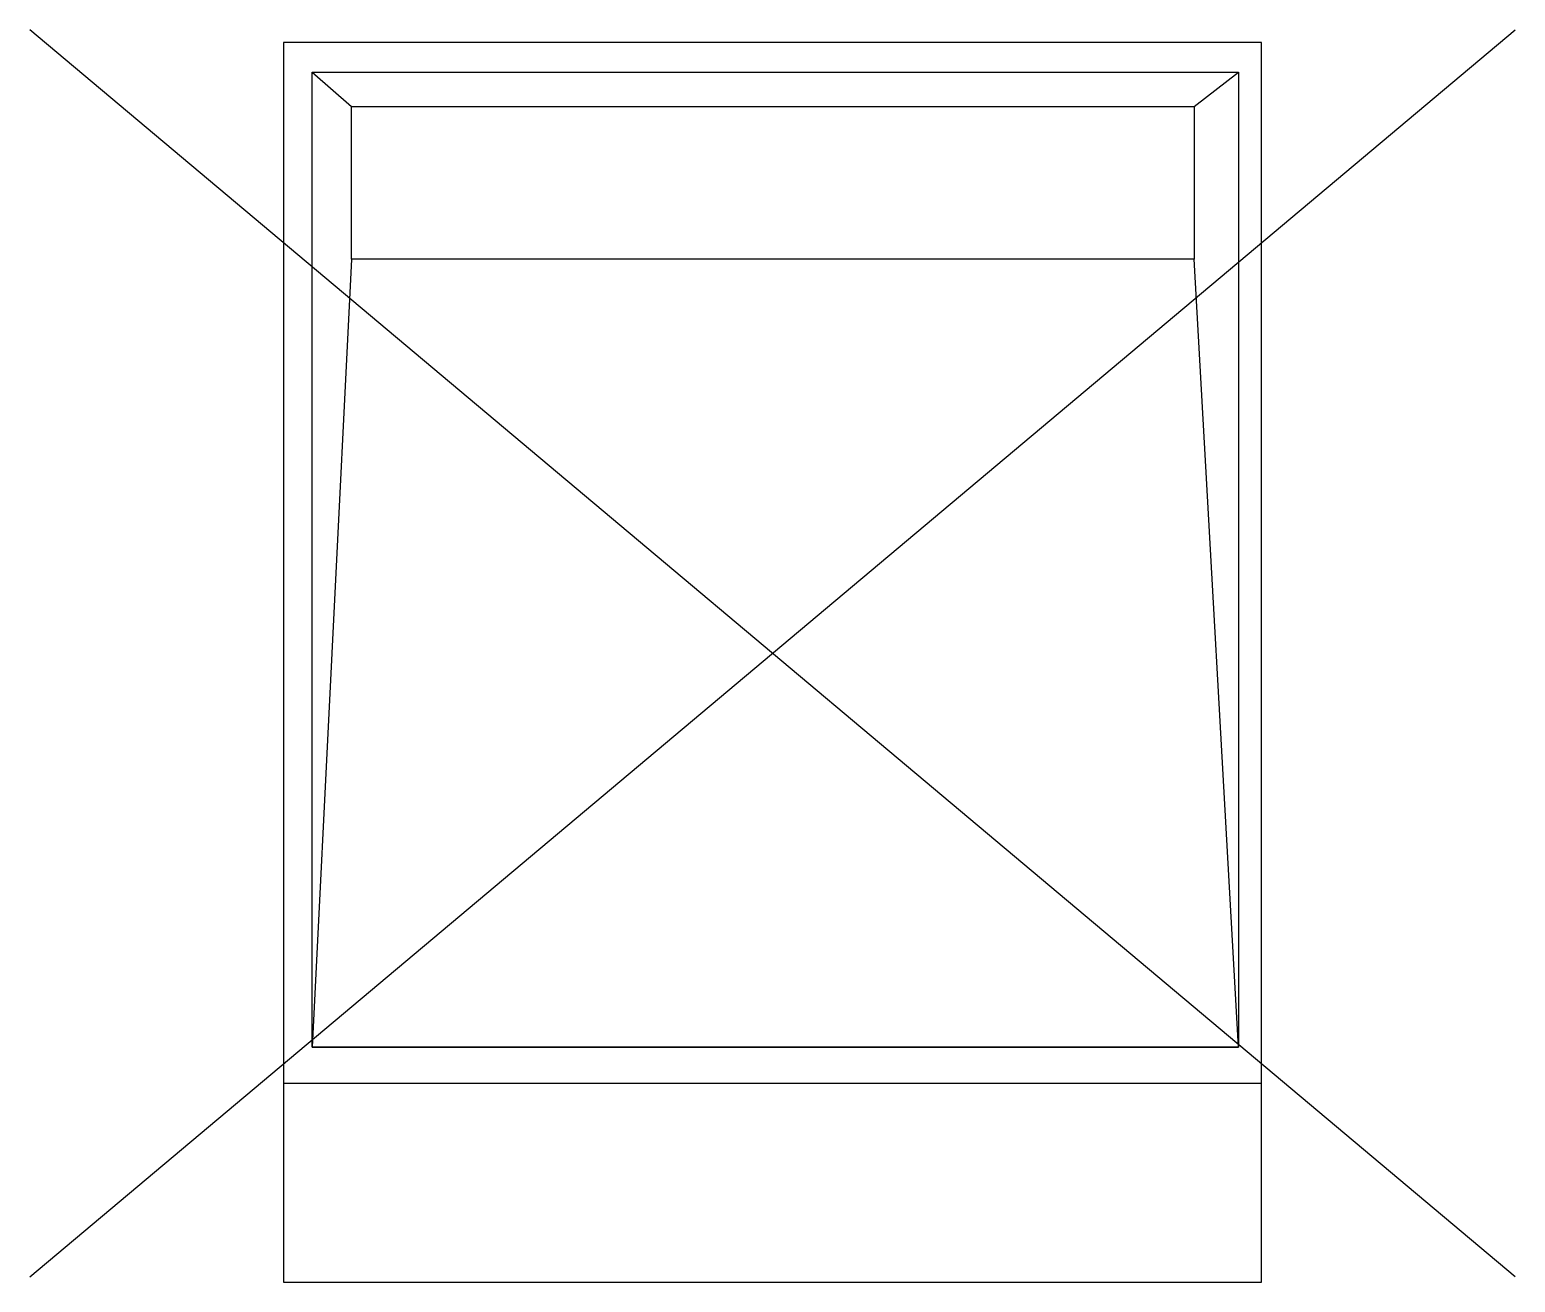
# Model space of a CAD drawing. Header units: metres. Extents: x -0.84 to 0.84, y -0.71 to 0.7.
import ezdxf

# ---------------------------------------------------------------- set-up
doc = ezdxf.new("R2010")
doc.units = ezdxf.units.M
doc.header["$LTSCALE"] = 0.2

msp = doc.modelspace()

# ---------------------------------------------------------------- linework, layer by layer
at = {"color": 0}
for p, q in [((-0.8357, -0.7013), (0.8357, 0.7013)), ((0.8357, -0.7013), (-0.8357, 0.7013))]:
    msp.add_line(p, q, dxfattribs=at)
at = {"ltscale": 0.5, "flags": 128}
for points in [[(-0.5502, -0.7076), (0.5502, -0.7076), (0.5502, 0.6868), (-0.5502, 0.6868)], [(-0.5502, -0.4836), (0.5502, -0.4836), (0.5502, 0.6868), (-0.5502, 0.6868)], [(-0.5178, 0.6536), (0.5245, 0.6536), (0.5245, -0.4431), (-0.5178, -0.4431)], [(-0.4735, 0.6148), (0.4746, 0.6148), (0.4746, 0.4431), (-0.4735, 0.4431)]]:
    msp.add_lwpolyline(points, close=True, dxfattribs=at)
for points in [[(-0.5178, 0.6536), (-0.4735, 0.6148), (0.4746, 0.6148), (0.5245, 0.6536)], [(-0.4735, 0.4431), (-0.5178, -0.4431), (0.5245, -0.4431), (0.4746, 0.4431)]]:
    msp.add_lwpolyline(points, dxfattribs=at)

doc.saveas('drawing.dxf')
